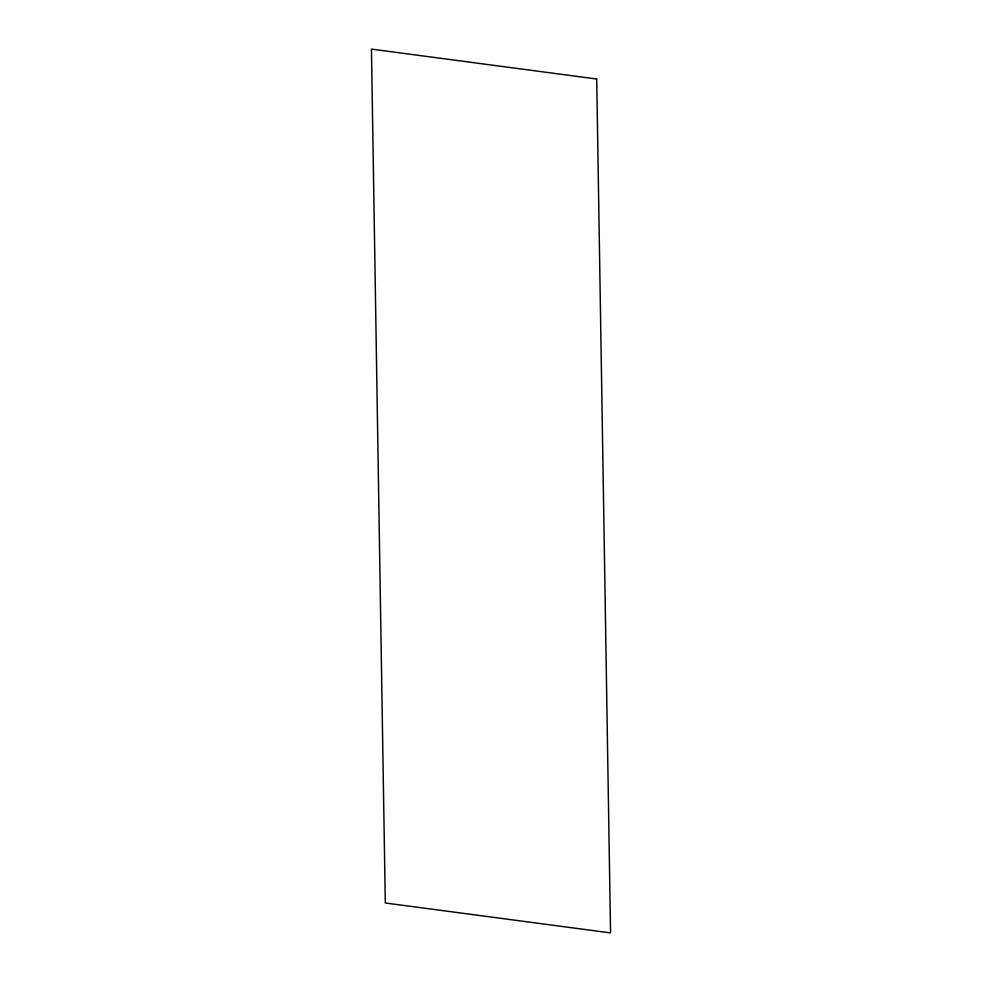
<?xml version="1.0" encoding="UTF-8"?>
<svg xmlns="http://www.w3.org/2000/svg" width="982" height="982" viewBox="0 0 982 982"><rect width="100%" height="100%" fill="white"/><g stroke="black" fill="none" stroke-linecap="round" stroke-linejoin="round"><path stroke-width="1.47" d="M596.7 79.014L371.442 49.1L385.3 902.986L610.558 932.9L596.7 79.014"/></g></svg>
